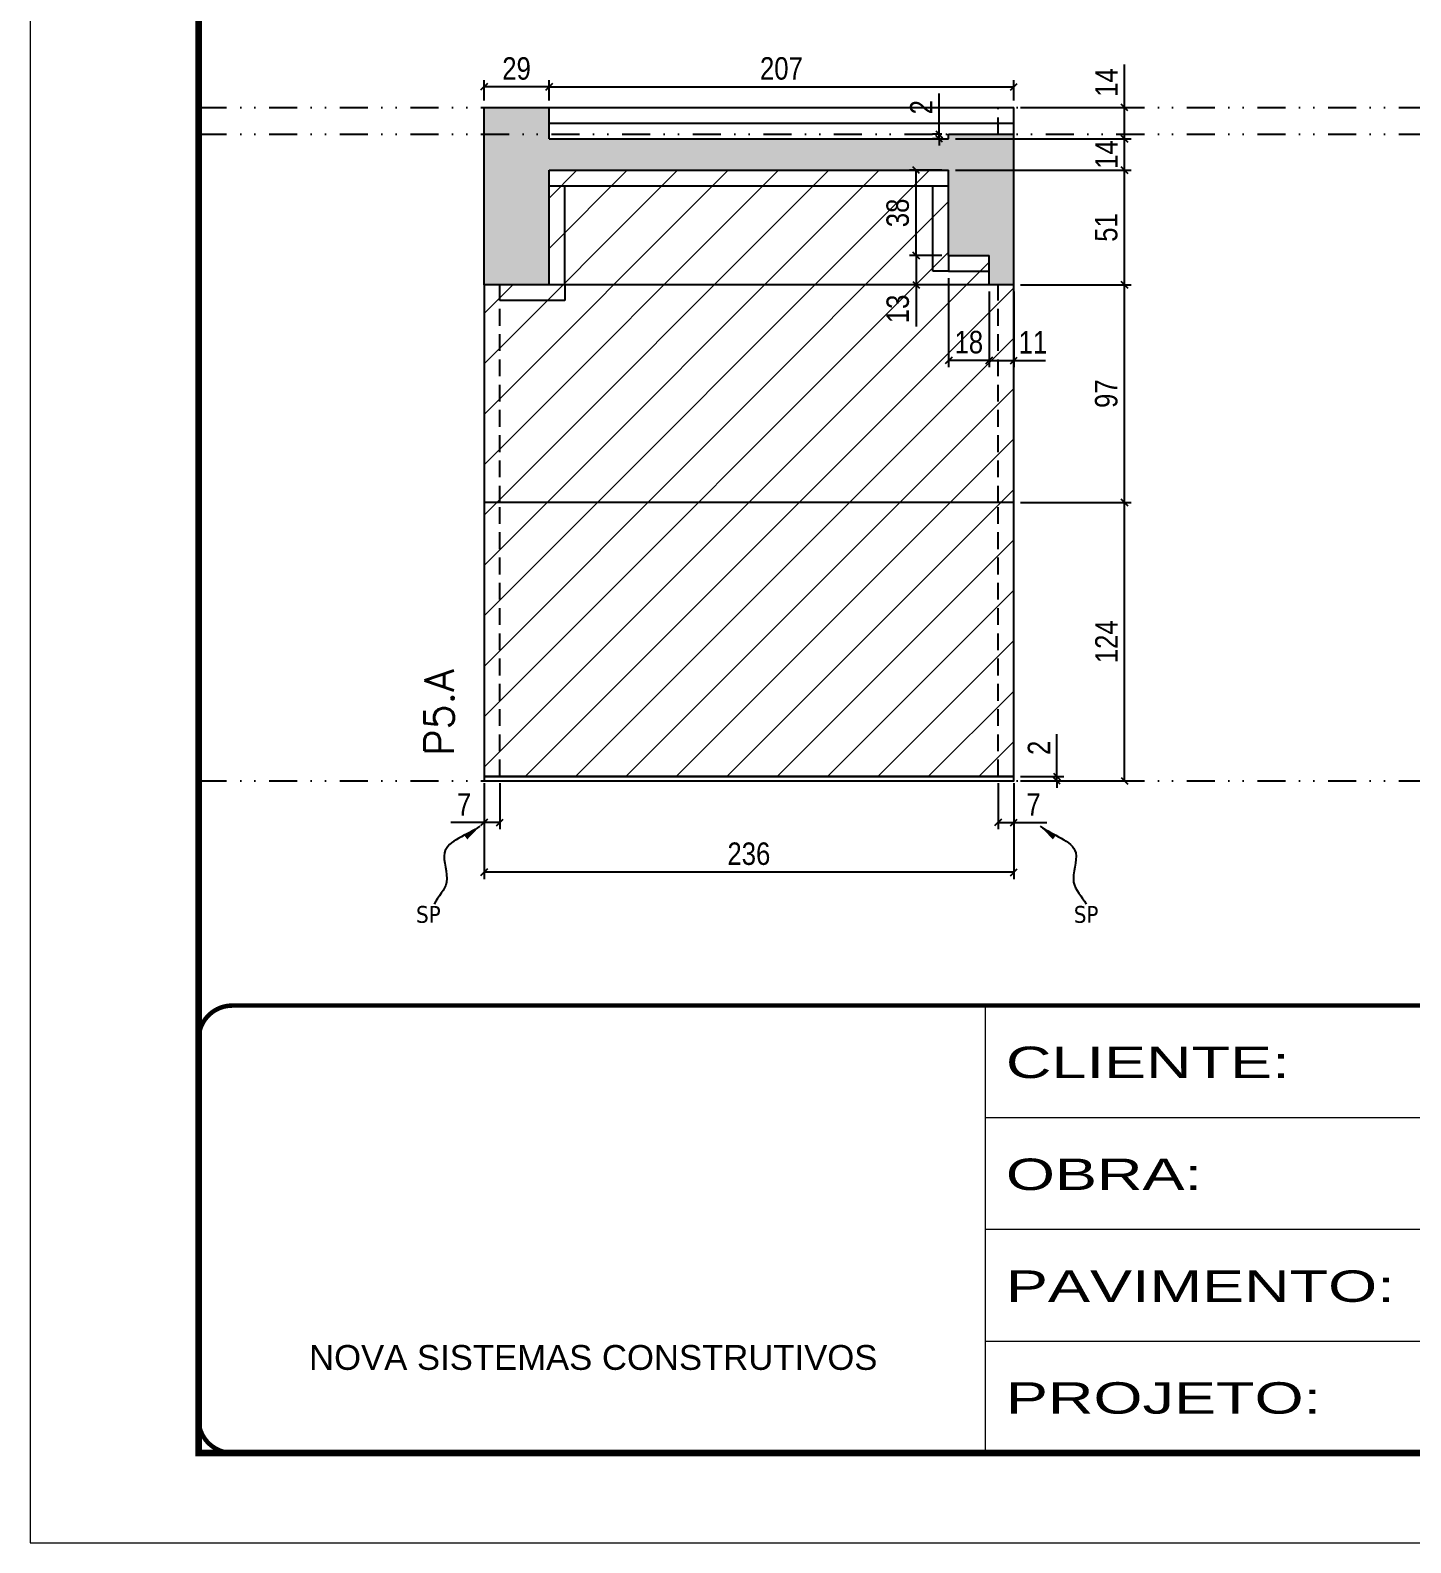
# Model space of a CAD drawing. Extents: x 14400 to 24104, y -21631 to 6985.
# Drawn here: x 19182 to 19797, y 3638 to 4311 of the extents above; entities that cross this region are included whole.
import ezdxf

# ---------------------------------------------------------------- set-up
doc = ezdxf.new("R2010")
doc.units = 0
for name, pattern in [('CONTINUO', [0]), ('DASHED', [0.75, 0.5, -0.25]), ('DIVIDE2', [0.625, 0.25, -0.125, 0, -0.125, 0, -0.125]), ('HIDDEN', [0.375, 0.25, -0.125])]:
    doc.linetypes.add(name, pattern=pattern)
for name, color, linetype in [('COTA', 241, 'Continuous'), ('Nível', 160, 'Continuous'), ('Painéis', 200, 'Continuous'), ('SARR_2.2x7', 40, 'Continuous'), ('texto', 7, 'Continuous')]:
    doc.layers.add(name, color=color, linetype=linetype)
for name, color, linetype, lineweight in [('Folhas', 255, 'Continuous', 9), ('Hachura', 251, 'Continuous', 9), ('SARRAFO DE PRESSAO', 251, 'DASHED', 9), ('Texto Seção', 7, 'Continuous', 15)]:
    doc.layers.add(name, color=color, linetype=linetype, lineweight=lineweight)
doc.styles.add('ARIAL', font='arial.ttf')
doc.styles.add('COTA TECNICA', font='techl___.ttf', dxfattribs={"height": 10})
doc.styles.add('COTA TECNICA-50', font='techl___.ttf', dxfattribs={"height": 10})
doc.styles.add('REGUA-120', font='ROMANS.shx', dxfattribs={"height": 15})
doc.styles.get("Standard").update_dxf_attribs({"font": 'arial.ttf'})
doc.styles.add('Tecnologia', font='')
doc.styles.get('Tecnologia').set_extended_font_data('Forgotten Futurist')
doc.dimstyles.new('COTA PAINEL-50', dxfattribs={"dimtxt": 10, "dimasz": 3, "dimexe": 3, "dimexo": 3, "dimgap": 3, "dimtad": 1, "dimdec": 1, "dimzin": 12, "dimdsep": 46, "dimtxsty": 'COTA TECNICA-50', "dimblk1": 'OBLIQUE', "dimblk2": 'OBLIQUE', "dimsah": 1, "dimcen": 0.9, "dimclrd": 4, "dimclre": 4, "dimclrt": 240, "dimadec": 1, "dimazin": 3, "dimtfac": 1, "dimtdec": 1, "dimtmove": 0, "dimatfit": 3, "dimfxl": 1, "dimtolj": 1, "dimtzin": 12, "dimarcsym": 0})
doc.dimstyles.new('PAINEL', dxfattribs={"dimtxt": 10, "dimasz": 3, "dimexe": 3, "dimexo": 3, "dimgap": 3, "dimtad": 1, "dimdec": 1, "dimzin": 12, "dimdsep": 46, "dimtxsty": 'COTA TECNICA', "dimblk1": 'OBLIQUE', "dimblk2": 'OBLIQUE', "dimsah": 1, "dimcen": 0.9, "dimclrd": 4, "dimclre": 4, "dimclrt": 240, "dimadec": 1, "dimazin": 3, "dimtfac": 1, "dimtdec": 1, "dimtmove": 0, "dimatfit": 3, "dimfxl": 1, "dimtolj": 1, "dimtzin": 12, "dimarcsym": 0})
doc.dimstyles.get("Standard").update_dxf_attribs({"dimtxt": 0.18, "dimasz": 0.18, "dimexe": 0.18, "dimexo": 0.0625, "dimgap": 0.09, "dimtad": 0, "dimtih": 1, "dimtoh": 1, "dimdec": 4, "dimzin": 0, "dimdsep": 46, "dimtxsty": 'Standard', "dimcen": 0.09, "dimadec": 0, "dimazin": 0, "dimtfac": 1, "dimtdec": 4, "dimtofl": 0, "dimtmove": 0, "dimatfit": 3, "dimfxl": 1, "dimtolj": 1, "dimtzin": 0, "dimarcsym": 0})

# ---------------------------------------------------------------- blocks, each defined once
blk = doc.blocks.new('9999999999')
at = {"color": 30, "linetype": 'CONTINUO'}
for p, q in [((98564.56, 34230.21), (98564.56, 34429.45)), ((98564.56, 34379.64), (99583.98, 34379.64)), ((98564.56, 34329.83), (99487.98, 34329.83)), ((98564.56, 34280.02), (99487.98, 34280.02))]:
    blk.add_line(p, q, dxfattribs=at)
at = {"color": 30, "linetype": 'CONTINUO', "const_width": 2}
blk.add_lwpolyline([(99583.98, 34230.21), (99583.98, 34414.45, 0.414214), (99568.98, 34429.45), (98228.98, 34429.45, 0.414214), (98213.98, 34414.45), (98213.98, 34245.21, 0.414214), (98228.98, 34230.21), (99583.98, 34230.21)], format="xyb", dxfattribs=at)
at = {"layer": 'Folhas'}
blk.add_lwpolyline([(98138.98, 34190.21), (99623.98, 34190.21), (99623.98, 35240.21), (98138.98, 35240.21)], close=True, dxfattribs=at)
at = {"layer": 'Folhas', "color": 30, "const_width": 3}
blk.add_lwpolyline([(98213.98, 34230.21), (99583.98, 34230.21), (99583.98, 35200.21), (98213.98, 35200.21)], close=True, dxfattribs=at)
at = {"color": 7, "linetype": 'Continuous', "ltscale": 5, "style": 'ARIAL'}
blk.add_text('NOVA SISTEMAS CONSTRUTIVOS', height=11.0592, dxfattribs=at).set_placement((98263.19, 34267.21))
at = {"layer": 'Folhas', "color": 7, "style": 'Tecnologia', "width": 1.5}
for s, p in [('CLIENTE:', (98573.65, 34397.17)), ('OBRA:', (98573.65, 34347.31)), ('PAVIMENTO:', (98573.65, 34297.5)), ('PROJETO:', (98573.65, 34247.69))]:
    blk.add_text(s, height=14, dxfattribs=at).set_placement(p)
blk = doc.blocks.new('_Oblique')
at = {"color": 0, "linetype": 'ByBlock', "lineweight": -2}
blk.add_line((-0.5, -0.5), (0.5, 0.5), dxfattribs=at)
blk = doc.blocks.new('*D769')
at = {"layer": 'COTA', "color": 4, "lineweight": -2, "transparency": 16777216}
for p, q in [((19384.12, 3975.86), (19384.12, 3933.18)), ((19620.12, 3975.86), (19620.12, 3933.18)), ((19620.12, 3936.18), (19384.12, 3936.18))]:
    blk.add_line(p, q, dxfattribs=at)
at = {"layer": 'Defpoints', "color": 0, "transparency": 16777216}
for p in [(19384.12, 3978.86), (19620.12, 3978.86), (19384.12, 3936.18)]:
    blk.add_point(p, dxfattribs=at)
at = {"layer": 'COTA', "color": 4, "lineweight": -2, "transparency": 16777216, "xscale": 3, "yscale": 3, "zscale": 3, "rotation": 180}
blk.add_blockref('_Oblique', (19384.12, 3936.18), dxfattribs=at)
at = {"layer": 'COTA', "color": 4, "lineweight": -2, "transparency": 16777216, "xscale": 3, "yscale": 3, "zscale": 3}
blk.add_blockref('_Oblique', (19620.12, 3936.18), dxfattribs=at)
at = {"layer": 'COTA', "color": 240, "transparency": 16777216, "insert": (19502.12, 3944.4), "char_height": 10, "attachment_point": 5, "style": 'COTA TECNICA'}
blk.add_mtext('\\A1;236', dxfattribs=at)
blk = doc.blocks.new('*D770')
at = {"layer": 'COTA', "color": 4, "lineweight": -2, "transparency": 16777216}
for p, q in [((19613.12, 3975.86), (19613.12, 3955.35)), ((19620.12, 3973.86), (19620.12, 3955.35)), ((19613.12, 3958.35), (19620.12, 3958.35)), ((19620.12, 3958.35), (19634.85, 3958.35))]:
    blk.add_line(p, q, dxfattribs=at)
at = {"layer": 'Defpoints', "color": 0, "transparency": 16777216}
for p in [(19613.12, 3978.86), (19620.12, 3976.86), (19620.12, 3958.35)]:
    blk.add_point(p, dxfattribs=at)
at = {"layer": 'COTA', "color": 4, "lineweight": -2, "transparency": 16777216, "xscale": 3, "yscale": 3, "zscale": 3, "rotation": 180}
blk.add_blockref('_Oblique', (19613.12, 3958.35), dxfattribs=at)
at = {"layer": 'COTA', "color": 4, "lineweight": -2, "transparency": 16777216, "xscale": 3, "yscale": 3, "zscale": 3}
blk.add_blockref('_Oblique', (19620.12, 3958.35), dxfattribs=at)
at = {"layer": 'COTA', "color": 240, "transparency": 16777216, "insert": (19628.98, 3966.42), "char_height": 10, "attachment_point": 5, "style": 'COTA TECNICA-50'}
blk.add_mtext('\\A1;7', dxfattribs=at)
blk = doc.blocks.new('*D771')
at = {"layer": 'COTA', "color": 4, "lineweight": -2, "transparency": 16777216}
for p, q in [((19391.12, 3975.86), (19391.12, 3955.35)), ((19384.12, 3973.86), (19384.12, 3955.35)), ((19384.12, 3958.35), (19369.39, 3958.35)), ((19391.12, 3958.35), (19384.12, 3958.35))]:
    blk.add_line(p, q, dxfattribs=at)
at = {"layer": 'Defpoints', "color": 0, "transparency": 16777216}
for p in [(19384.12, 3976.86), (19391.12, 3978.86), (19384.12, 3958.35)]:
    blk.add_point(p, dxfattribs=at)
at = {"layer": 'COTA', "color": 4, "lineweight": -2, "transparency": 16777216, "xscale": 3, "yscale": 3, "zscale": 3, "rotation": 180}
blk.add_blockref('_Oblique', (19384.12, 3958.35), dxfattribs=at)
at = {"layer": 'COTA', "color": 4, "lineweight": -2, "transparency": 16777216, "xscale": 3, "yscale": 3, "zscale": 3}
blk.add_blockref('_Oblique', (19391.12, 3958.35), dxfattribs=at)
at = {"layer": 'COTA', "color": 240, "transparency": 16777216, "insert": (19375.25, 3966.42), "char_height": 10, "attachment_point": 5, "style": 'COTA TECNICA-50'}
blk.add_mtext('\\A1;7', dxfattribs=at)
blk = doc.blocks.new('*D773')
at = {"layer": 'COTA', "color": 4, "linetype": 'ByBlock', "lineweight": -2, "transparency": 16777216}
for p, q in [((19623.12, 4100.86), (19672.48, 4100.86)), ((19669.48, 3976.86), (19669.48, 4100.86)), ((19623.12, 3976.86), (19672.48, 3976.86))]:
    blk.add_line(p, q, dxfattribs=at)
at = {"layer": 'Defpoints', "color": 0, "linetype": 'ByBlock', "transparency": 16777216}
for p in [(19620.12, 4100.86), (19669.48, 4100.86), (19620.12, 3976.86)]:
    blk.add_point(p, dxfattribs=at)
at = {"layer": 'COTA', "color": 4, "linetype": 'ByBlock', "lineweight": -2, "transparency": 16777216, "xscale": 3, "yscale": 3, "zscale": 3}
for p, rotation in [((19669.48, 4100.86), 90), ((19669.48, 3976.86), 270)]:
    blk.add_blockref('_Oblique', p, dxfattribs=dict(at, rotation=rotation))
at = {"layer": 'COTA', "color": 240, "linetype": 'ByBlock', "transparency": 16777216, "insert": (19661.41, 4038.86), "char_height": 10, "attachment_point": 5, "rotation": 90, "style": 'COTA TECNICA'}
blk.add_mtext('\\A1;124', dxfattribs=at)
blk = doc.blocks.new('*D772')
at = {"layer": 'COTA', "color": 4, "lineweight": -2, "transparency": 16777216}
for p, q in [((19639.37, 3978.86), (19639.37, 3997.66)), ((19623.12, 3978.86), (19642.37, 3978.86)), ((19623.12, 3976.86), (19642.37, 3976.86)), ((19639.37, 3976.86), (19639.37, 3978.86)), ((19639.37, 3976.86), (19639.37, 3973.86))]:
    blk.add_line(p, q, dxfattribs=at)
at = {"layer": 'Defpoints', "color": 0, "transparency": 16777216}
for p in [(19620.12, 3978.86), (19620.12, 3976.86), (19639.37, 3976.86)]:
    blk.add_point(p, dxfattribs=at)
at = {"layer": 'COTA', "color": 4, "lineweight": -2, "transparency": 16777216, "xscale": 3, "yscale": 3, "zscale": 3}
for p, rotation in [((19639.37, 3978.86), 270), ((19639.37, 3976.86), 90)]:
    blk.add_blockref('_Oblique', p, dxfattribs=dict(at, rotation=rotation))
at = {"layer": 'COTA', "color": 240, "transparency": 16777216, "insert": (19631.37, 3991.61), "char_height": 10, "attachment_point": 5, "rotation": 90, "style": 'COTA TECNICA-50'}
blk.add_mtext('\\A1;2', dxfattribs=at)
blk = doc.blocks.new('*D774')
at = {"layer": 'COTA', "color": 4, "linetype": 'ByBlock', "lineweight": -2, "transparency": 16777216}
for p, q in [((19623.12, 4100.86), (19672.48, 4100.86)), ((19669.48, 3976.86), (19669.48, 4100.86)), ((19623.12, 3976.86), (19672.48, 3976.86))]:
    blk.add_line(p, q, dxfattribs=at)
at = {"layer": 'Defpoints', "color": 0, "linetype": 'ByBlock', "transparency": 16777216}
for p in [(19620.12, 4100.86), (19669.48, 4100.86), (19620.12, 3976.86)]:
    blk.add_point(p, dxfattribs=at)
at = {"layer": 'COTA', "color": 4, "linetype": 'ByBlock', "lineweight": -2, "transparency": 16777216, "xscale": 3, "yscale": 3, "zscale": 3}
for p, rotation in [((19669.48, 4100.86), 90), ((19669.48, 3976.86), 270)]:
    blk.add_blockref('_Oblique', p, dxfattribs=dict(at, rotation=rotation))
at = {"layer": 'COTA', "color": 240, "linetype": 'ByBlock', "transparency": 16777216, "insert": (19661.41, 4038.86), "char_height": 10, "attachment_point": 5, "rotation": 90, "style": 'COTA TECNICA'}
blk.add_mtext('\\A1;124', dxfattribs=at)
blk = doc.blocks.new('*D777')
at = {"layer": 'COTA', "color": 4, "lineweight": -2, "transparency": 16777216}
for p, q in [((19623.12, 4197.86), (19672.48, 4197.86)), ((19669.48, 4100.86), (19669.48, 4197.86)), ((19623.12, 4100.86), (19672.48, 4100.86))]:
    blk.add_line(p, q, dxfattribs=at)
at = {"layer": 'Defpoints', "color": 0, "transparency": 16777216}
for p in [(19620.12, 4197.86), (19669.48, 4197.86), (19620.12, 4100.86)]:
    blk.add_point(p, dxfattribs=at)
at = {"layer": 'COTA', "color": 4, "lineweight": -2, "transparency": 16777216, "xscale": 3, "yscale": 3, "zscale": 3}
for p, rotation in [((19669.48, 4197.86), 90), ((19669.48, 4100.86), 270)]:
    blk.add_blockref('_Oblique', p, dxfattribs=dict(at, rotation=rotation))
at = {"layer": 'COTA', "color": 240, "transparency": 16777216, "insert": (19661.38, 4149.36), "char_height": 10, "attachment_point": 5, "rotation": 90, "style": 'COTA TECNICA'}
blk.add_mtext('\\A1;97', dxfattribs=at)
blk = doc.blocks.new('*D775')
at = {"layer": 'COTA', "color": 4, "lineweight": -2, "transparency": 16777216}
for p, q in [((19594.12, 4262.86), (19672.48, 4262.86)), ((19669.48, 4248.86), (19669.48, 4262.86)), ((19594.12, 4248.86), (19672.48, 4248.86))]:
    blk.add_line(p, q, dxfattribs=at)
at = {"layer": 'Defpoints', "color": 0, "transparency": 16777216}
for p in [(19591.12, 4262.86), (19669.48, 4262.86), (19591.12, 4248.86)]:
    blk.add_point(p, dxfattribs=at)
at = {"layer": 'COTA', "color": 4, "lineweight": -2, "transparency": 16777216, "xscale": 3, "yscale": 3, "zscale": 3}
for p, rotation in [((19669.48, 4262.86), 90), ((19669.48, 4248.86), 270)]:
    blk.add_blockref('_Oblique', p, dxfattribs=dict(at, rotation=rotation))
at = {"layer": 'COTA', "color": 240, "transparency": 16777216, "insert": (19661.41, 4255.86), "char_height": 10, "attachment_point": 5, "rotation": 90, "style": 'COTA TECNICA'}
blk.add_mtext('\\A1;14', dxfattribs=at)
blk = doc.blocks.new('*D776')
at = {"layer": 'COTA', "color": 4, "lineweight": -2, "transparency": 16777216}
for p, q in [((19669.48, 4276.86), (19669.48, 4295.98)), ((19623.12, 4276.86), (19672.48, 4276.86)), ((19669.48, 4262.86), (19669.48, 4276.86)), ((19594.12, 4262.86), (19672.48, 4262.86))]:
    blk.add_line(p, q, dxfattribs=at)
at = {"layer": 'Defpoints', "color": 0, "transparency": 16777216}
for p in [(19620.12, 4276.86), (19669.48, 4276.86), (19591.12, 4262.86)]:
    blk.add_point(p, dxfattribs=at)
at = {"layer": 'COTA', "color": 4, "lineweight": -2, "transparency": 16777216, "xscale": 3, "yscale": 3, "zscale": 3}
for p, rotation in [((19669.48, 4276.86), 90), ((19669.48, 4262.86), 270)]:
    blk.add_blockref('_Oblique', p, dxfattribs=dict(at, rotation=rotation))
at = {"layer": 'COTA', "color": 240, "transparency": 16777216, "insert": (19661.41, 4287.92), "char_height": 10, "attachment_point": 5, "rotation": 90, "style": 'COTA TECNICA'}
blk.add_mtext('\\A1;14', dxfattribs=at)
blk = doc.blocks.new('*D778')
at = {"layer": 'COTA', "color": 4, "lineweight": -2, "transparency": 16777216}
for p, q in [((19384.12, 4279.86), (19384.12, 4289.04)), ((19413.12, 4286.04), (19384.12, 4286.04)), ((19413.12, 4279.86), (19413.12, 4289.04))]:
    blk.add_line(p, q, dxfattribs=at)
at = {"layer": 'Defpoints', "color": 0, "transparency": 16777216}
for p in [(19384.12, 4286.04), (19384.12, 4276.86), (19413.12, 4276.86)]:
    blk.add_point(p, dxfattribs=at)
at = {"layer": 'COTA', "color": 4, "lineweight": -2, "transparency": 16777216, "xscale": 3, "yscale": 3, "zscale": 3, "rotation": 180}
blk.add_blockref('_Oblique', (19384.12, 4286.04), dxfattribs=at)
at = {"layer": 'COTA', "color": 4, "lineweight": -2, "transparency": 16777216, "xscale": 3, "yscale": 3, "zscale": 3}
blk.add_blockref('_Oblique', (19413.12, 4286.04), dxfattribs=at)
at = {"layer": 'COTA', "color": 240, "transparency": 16777216, "insert": (19398.62, 4294.13), "char_height": 10, "attachment_point": 5, "style": 'COTA TECNICA'}
blk.add_mtext('\\A1;29', dxfattribs=at)
blk = doc.blocks.new('*D779')
at = {"layer": 'COTA', "color": 4, "lineweight": -2, "transparency": 16777216}
for p, q in [((19413.12, 4279.86), (19413.12, 4289.04)), ((19413.12, 4286.04), (19620.12, 4286.04)), ((19620.12, 4279.86), (19620.12, 4289.04))]:
    blk.add_line(p, q, dxfattribs=at)
at = {"layer": 'Defpoints', "color": 0, "transparency": 16777216}
for p in [(19620.12, 4286.04), (19413.12, 4276.86), (19620.12, 4276.86)]:
    blk.add_point(p, dxfattribs=at)
at = {"layer": 'COTA', "color": 4, "lineweight": -2, "transparency": 16777216, "xscale": 3, "yscale": 3, "zscale": 3, "rotation": 180}
blk.add_blockref('_Oblique', (19413.12, 4286.04), dxfattribs=at)
at = {"layer": 'COTA', "color": 4, "lineweight": -2, "transparency": 16777216, "xscale": 3, "yscale": 3, "zscale": 3}
blk.add_blockref('_Oblique', (19620.12, 4286.04), dxfattribs=at)
at = {"layer": 'COTA', "color": 240, "transparency": 16777216, "insert": (19516.62, 4294.15), "char_height": 10, "attachment_point": 5, "style": 'COTA TECNICA'}
blk.add_mtext('\\A1;207', dxfattribs=at)
blk = doc.blocks.new('*D1955')
at = {"layer": 'COTA', "color": 4, "lineweight": -2, "transparency": 16777216}
for p, q in [((19594.12, 4248.86), (19672.48, 4248.86)), ((19669.48, 4197.86), (19669.48, 4248.86)), ((19623.12, 4197.86), (19672.48, 4197.86))]:
    blk.add_line(p, q, dxfattribs=at)
at = {"layer": 'Defpoints', "color": 0, "transparency": 16777216}
for p in [(19591.12, 4248.86), (19669.48, 4248.86), (19620.12, 4197.86)]:
    blk.add_point(p, dxfattribs=at)
at = {"layer": 'COTA', "color": 4, "lineweight": -2, "transparency": 16777216, "xscale": 3, "yscale": 3, "zscale": 3}
for p, rotation in [((19669.48, 4248.86), 90), ((19669.48, 4197.86), 270)]:
    blk.add_blockref('_Oblique', p, dxfattribs=dict(at, rotation=rotation))
at = {"layer": 'COTA', "color": 240, "transparency": 16777216, "insert": (19661.37, 4223.36), "char_height": 10, "attachment_point": 5, "rotation": 90, "style": 'COTA TECNICA'}
blk.add_mtext('\\A1;51', dxfattribs=at)
blk = doc.blocks.new('*D1956')
at = {"layer": 'COTA', "color": 4, "lineweight": -2, "transparency": 16777216}
for p, q in [((19586.92, 4264.86), (19586.92, 4282.97)), ((19588.12, 4264.86), (19583.92, 4264.86)), ((19586.92, 4262.86), (19586.92, 4264.86)), ((19588.12, 4262.86), (19583.92, 4262.86)), ((19586.92, 4262.86), (19586.92, 4259.86))]:
    blk.add_line(p, q, dxfattribs=at)
at = {"layer": 'Defpoints', "color": 0, "transparency": 16777216}
for p in [(19586.92, 4264.86), (19591.12, 4264.86), (19591.12, 4262.86)]:
    blk.add_point(p, dxfattribs=at)
at = {"layer": 'COTA', "color": 4, "lineweight": -2, "transparency": 16777216, "xscale": 3, "yscale": 3, "zscale": 3}
for p, rotation in [((19586.92, 4264.86), 270), ((19586.92, 4262.86), 90)]:
    blk.add_blockref('_Oblique', p, dxfattribs=dict(at, rotation=rotation))
at = {"layer": 'COTA', "color": 240, "transparency": 16777216, "insert": (19578.92, 4276.92), "char_height": 10, "attachment_point": 5, "rotation": 90, "style": 'COTA TECNICA'}
blk.add_mtext('\\A1;2', dxfattribs=at)
blk = doc.blocks.new('*D1957')
at = {"layer": 'COTA', "color": 4, "lineweight": -2, "transparency": 16777216}
for p, q in [((19609.12, 4194.86), (19609.12, 4161.16)), ((19620.12, 4194.86), (19620.12, 4161.16)), ((19609.12, 4164.16), (19620.12, 4164.16)), ((19620.12, 4164.16), (19634.2, 4164.16))]:
    blk.add_line(p, q, dxfattribs=at)
at = {"layer": 'Defpoints', "color": 0, "transparency": 16777216}
for p in [(19609.12, 4197.86), (19620.12, 4197.86), (19620.12, 4164.16)]:
    blk.add_point(p, dxfattribs=at)
at = {"layer": 'COTA', "color": 4, "lineweight": -2, "transparency": 16777216, "xscale": 3, "yscale": 3, "zscale": 3, "rotation": 180}
blk.add_blockref('_Oblique', (19609.12, 4164.16), dxfattribs=at)
at = {"layer": 'COTA', "color": 4, "lineweight": -2, "transparency": 16777216, "xscale": 3, "yscale": 3, "zscale": 3}
blk.add_blockref('_Oblique', (19620.12, 4164.16), dxfattribs=at)
at = {"layer": 'COTA', "color": 240, "transparency": 16777216, "insert": (19628.66, 4172.22), "char_height": 10, "attachment_point": 5, "style": 'COTA TECNICA'}
blk.add_mtext('\\A1;11', dxfattribs=at)
blk = doc.blocks.new('*D2202')
at = {"layer": 'COTA', "color": 4, "lineweight": -2, "transparency": 16777216}
for p, q in [((19588.12, 4248.86), (19573.71, 4248.86)), ((19576.71, 4210.86), (19576.71, 4248.86)), ((19588.12, 4210.86), (19573.71, 4210.86))]:
    blk.add_line(p, q, dxfattribs=at)
at = {"layer": 'Defpoints', "color": 0, "transparency": 16777216}
for p in [(19576.71, 4248.86), (19591.12, 4248.86), (19591.12, 4210.86)]:
    blk.add_point(p, dxfattribs=at)
at = {"layer": 'COTA', "color": 4, "lineweight": -2, "transparency": 16777216, "xscale": 3, "yscale": 3, "zscale": 3}
for p, rotation in [((19576.71, 4248.86), 90), ((19576.71, 4210.86), 270)]:
    blk.add_blockref('_Oblique', p, dxfattribs=dict(at, rotation=rotation))
at = {"layer": 'COTA', "color": 240, "transparency": 16777216, "insert": (19568.47, 4229.86), "char_height": 10, "attachment_point": 5, "rotation": 90, "style": 'COTA TECNICA'}
blk.add_mtext('\\A1;38', dxfattribs=at)
blk = doc.blocks.new('*D2203')
at = {"layer": 'COTA', "color": 4, "lineweight": -2, "transparency": 16777216}
for p, q in [((19586.92, 4210.86), (19573.71, 4210.86)), ((19576.71, 4210.86), (19576.71, 4197.86)), ((19586.92, 4197.86), (19573.71, 4197.86)), ((19576.71, 4197.86), (19576.71, 4179.34))]:
    blk.add_line(p, q, dxfattribs=at)
at = {"layer": 'Defpoints', "color": 0, "transparency": 16777216}
for p in [(19589.92, 4210.86), (19576.71, 4197.86), (19589.92, 4197.86)]:
    blk.add_point(p, dxfattribs=at)
at = {"layer": 'COTA', "color": 4, "lineweight": -2, "transparency": 16777216, "xscale": 3, "yscale": 3, "zscale": 3}
for p, rotation in [((19576.71, 4210.86), 90), ((19576.71, 4197.86), 270)]:
    blk.add_blockref('_Oblique', p, dxfattribs=dict(at, rotation=rotation))
at = {"layer": 'COTA', "color": 240, "transparency": 16777216, "insert": (19568.49, 4187.1), "char_height": 10, "attachment_point": 5, "rotation": 90, "style": 'COTA TECNICA'}
blk.add_mtext('\\A1;13', dxfattribs=at)
blk = doc.blocks.new('*D2204')
at = {"layer": 'COTA', "color": 4, "lineweight": -2, "transparency": 16777216}
for p, q in [((19591.12, 4200.86), (19591.12, 4161.16)), ((19609.12, 4194.86), (19609.12, 4161.16)), ((19609.12, 4164.16), (19591.12, 4164.16))]:
    blk.add_line(p, q, dxfattribs=at)
at = {"layer": 'Defpoints', "color": 0, "transparency": 16777216}
for p in [(19591.12, 4203.86), (19609.12, 4197.86), (19591.12, 4164.16)]:
    blk.add_point(p, dxfattribs=at)
at = {"layer": 'COTA', "color": 4, "lineweight": -2, "transparency": 16777216, "xscale": 3, "yscale": 3, "zscale": 3, "rotation": 180}
blk.add_blockref('_Oblique', (19591.12, 4164.16), dxfattribs=at)
at = {"layer": 'COTA', "color": 4, "lineweight": -2, "transparency": 16777216, "xscale": 3, "yscale": 3, "zscale": 3}
blk.add_blockref('_Oblique', (19609.12, 4164.16), dxfattribs=at)
at = {"layer": 'COTA', "color": 240, "transparency": 16777216, "insert": (19600.12, 4172.25), "char_height": 10, "attachment_point": 5, "style": 'COTA TECNICA'}
blk.add_mtext('\\A1;18', dxfattribs=at)

msp = doc.modelspace()

# ---------------------------------------------------------------- hatches: boundary and pattern name
at = {"layer": 'COTA'}
h = msp.add_hatch(dxfattribs=at)
h.set_pattern_fill('AR-CONC', color=256, scale=0.03)
h.paths.add_polyline_path([(19413.12, 4248.86), (19591.12, 4248.86), (19591.12, 4210.86), (19609.12, 4210.86), (19609.12, 4197.86), (19620.12, 4197.86), (19620.12, 4264.86), (19591.12, 4264.86), (19591.12, 4262.86), (19413.12, 4262.86), (19413.12, 4264.86), (19384.12, 4264.86), (19384.12, 4197.86), (19413.12, 4197.86)])
h.paths.add_polyline_path([(19384.12, 4276.86), (19384.12, 4264.86), (19413.12, 4264.86), (19413.12, 4276.86)])
at = {"layer": 'Hachura', "linetype": 'ByBlock'}
h = msp.add_hatch(dxfattribs=at)
h.set_pattern_fill('ANSI31', color=256, scale=5)
h.paths.add_polyline_path([(19591.12, 4248.86), (19413.12, 4248.86), (19413.12, 4197.86), (19609.12, 4197.86), (19609.12, 4210.86), (19591.12, 4210.86)])
h.paths.add_polyline_path([(19620.12, 4197.86), (19384.12, 4197.86), (19384.12, 4100.86), (19620.12, 4100.86)])
h.paths.add_polyline_path([(19620.12, 4100.86), (19384.12, 4100.86), (19384.12, 3978.86), (19620.12, 3978.86)])
h.paths.add_polyline_path([(20080.89, 4100.86), (19844.89, 4100.86), (19844.89, 3978.86), (20080.89, 3978.86)])
h.paths.add_polyline_path([(20080.89, 4197.86), (19844.89, 4197.86), (19844.89, 4100.86), (20080.89, 4100.86)])
h.paths.add_polyline_path([(20051.89, 4248.86), (19920.89, 4248.86), (19920.89, 4197.86), (20051.89, 4197.86)])
h.paths.add_polyline_path([(20051.89, 4276.86), (19844.89, 4276.86), (19844.89, 4264.86), (19920.89, 4264.86), (19920.89, 4262.86), (20051.89, 4262.86)])

# ---------------------------------------------------------------- linework, layer by layer
at = {"layer": 'COTA'}
for p, q in [((19384.12, 4197.86), (19384.12, 4276.86)), ((19384.12, 4276.86), (19413.12, 4276.86)), ((19620.12, 4197.86), (19620.12, 4264.86)), ((19591.12, 4210.86), (19591.12, 4203.86)), ((19591.12, 4203.86), (19584.12, 4203.86)), ((19420.12, 4197.86), (19420.12, 4190.86))]:
    msp.add_line(p, q, dxfattribs=at)
at = {"layer": 'Nível', "color": 4, "linetype": 'DIVIDE2', "ltscale": 50}
for p, q in [((19256.97, 4276.86), (20626.97, 4276.86)), ((19256.97, 4264.86), (20626.97, 4264.86)), ((19256.97, 3976.86), (20626.97, 3976.86)), ((19256.97, 3976.86), (20626.97, 3976.86))]:
    msp.add_line(p, q, dxfattribs=at)
at = {"layer": 'Painéis'}
for p, q in [((19413.12, 4276.86), (19620.12, 4276.86)), ((19413.12, 4262.86), (19413.12, 4276.86)), ((19620.12, 4264.86), (19620.12, 4276.86)), ((19591.12, 4262.86), (19591.12, 4264.86)), ((19591.12, 4264.86), (19620.12, 4264.86)), ((19413.12, 4262.86), (19591.12, 4262.86)), ((19413.12, 4248.86), (19591.12, 4248.86)), ((19413.12, 4197.86), (19413.12, 4248.86)), ((19591.12, 4210.86), (19591.12, 4248.86)), ((19591.12, 4210.86), (19609.12, 4210.86)), ((19609.12, 4197.86), (19609.12, 4210.86)), ((19384.12, 4197.86), (19384.12, 3978.86)), ((19620.12, 4197.86), (19384.12, 4197.86)), ((19620.12, 3978.86), (19620.12, 4197.86)), ((19620.12, 4100.86), (19384.12, 4100.86)), ((19384.12, 3978.86), (19620.12, 3978.86))]:
    msp.add_line(p, q, dxfattribs=at)
msp.add_lwpolyline([(19620.12, 3978.86), (19384.12, 3978.86), (19384.12, 3976.86), (19620.12, 3976.86)], close=True, dxfattribs=at)
at = {"layer": 'SARR_2.2x7', "linetype": 'HIDDEN', "ltscale": 30}
for p, q in [((19613.12, 4264.86), (19613.12, 4276.86)), ((19391.12, 4100.86), (19391.12, 4197.86)), ((19613.12, 4100.86), (19613.12, 4197.86)), ((19391.12, 3978.86), (19391.12, 4100.86)), ((19613.12, 3978.86), (19613.12, 4100.86))]:
    msp.add_line(p, q, dxfattribs=at)
at = {"layer": 'SARR_2.2x7'}
for p, q in [((19413.12, 4269.86), (19620.12, 4269.86)), ((19413.12, 4241.86), (19591.12, 4241.86)), ((19420.12, 4197.86), (19420.12, 4241.86)), ((19584.12, 4203.86), (19584.12, 4241.86)), ((19591.12, 4203.86), (19609.12, 4203.86)), ((19420.12, 4190.86), (19391.12, 4190.86))]:
    msp.add_line(p, q, dxfattribs=at)

# ---------------------------------------------------------------- block references
at = {"layer": 'SARRAFO DE PRESSAO', "color": 6, "linetype": 'ByBlock'}
msp.add_blockref('9999999999', (-78957.01, -30552.63), dxfattribs=at)

# ---------------------------------------------------------------- texts
at = {"layer": 'texto', "color": 0, "char_height": 7.5, "attachment_point": 5}
for insert in [(19359.34, 3917.37), (19652.36, 3917.37)]:
    msp.add_mtext('{\\fTahoma|b0|i0|c0|p34;\\C4;SP}', dxfattribs=dict(at, insert=insert))
at = {"layer": 'Texto Seção', "insert": (19370.65, 3988.11), "char_height": 13, "width": 285.3299, "attachment_point": 7, "rotation": 90, "style": 'REGUA-120'}
msp.add_mtext('\\pt26;P5.A', dxfattribs=at)

# ---------------------------------------------------------------- dimensions: what is measured, and where the dimension line sits
at = {"layer": 'COTA'}
for base, p1, p2, dimstyle, picture, middle in [((19384.12, 4286.04), (19413.12, 4276.86), (19384.12, 4276.86), 'PAINEL', '*D778', (19398.62, 4294.13)), ((19620.12, 4286.04), (19413.12, 4276.86), (19620.12, 4276.86), 'PAINEL', '*D779', (19516.62, 4294.15)), ((19591.12, 4164.16), (19609.12, 4197.86), (19591.12, 4203.86), 'PAINEL', '*D2204', (19600.12, 4172.25)), ((19620.12, 4164.16), (19609.12, 4197.86), (19620.12, 4197.86), 'PAINEL', '*D1957', (19628.66, 4172.22)), ((19620.12, 3958.35), (19613.12, 3978.86), (19620.12, 3976.86), 'COTA PAINEL-50', '*D770', (19628.98, 3966.42))]:
    dim = msp.add_linear_dim(base=base, p1=p1, p2=p2, dimstyle=dimstyle, dxfattribs=at)
    dim.commit()
    dim.dimension.update_dxf_attribs({"geometry": picture, "text_midpoint": middle})
for base, p1, p2, angle, dimstyle, picture, middle in [((19669.48, 4276.86), (19591.12, 4262.86), (19620.12, 4276.86), 90, 'PAINEL', '*D776', (19661.41, 4287.92)), ((19586.92, 4264.86), (19591.12, 4262.86), (19591.12, 4264.86), 90, 'PAINEL', '*D1956', (19578.92, 4276.92)), ((19576.71, 4248.86), (19591.12, 4210.86), (19591.12, 4248.86), 90, 'PAINEL', '*D2202', (19568.47, 4229.86)), ((19669.48, 4248.86), (19620.12, 4197.86), (19591.12, 4248.86), 90, 'PAINEL', '*D1955', (19661.37, 4223.36)), ((19576.71, 4197.86), (19589.92, 4210.86), (19589.92, 4197.86), 90, 'PAINEL', '*D2203', (19568.49, 4187.1)), ((19669.48, 4197.86), (19620.12, 4100.86), (19620.12, 4197.86), 90, 'PAINEL', '*D777', (19661.38, 4149.36)), ((19384.12, 3958.35), (19391.12, 3978.86), (19384.12, 3976.86), 180, 'COTA PAINEL-50', '*D771', (19375.25, 3966.42))]:
    dim = msp.add_linear_dim(base=base, p1=p1, p2=p2, angle=angle, dimstyle=dimstyle, dxfattribs=at)
    dim.commit()
    dim.dimension.update_dxf_attribs({"geometry": picture, "text_midpoint": middle})
for base, p1, p2, dimstyle, picture, middle in [((19669.48, 4262.86), (19591.12, 4248.86), (19591.12, 4262.86), 'PAINEL', '*D775', (19669.48, 4255.86)), ((19639.37, 3976.86), (19620.12, 3978.86), (19620.12, 3976.86), 'COTA PAINEL-50', '*D772', (19639.37, 3991.61))]:
    dim = msp.add_linear_dim(base=base, p1=p1, p2=p2, angle=90, dimstyle=dimstyle, dxfattribs=at)
    dim.commit()
    dim.dimension.update_dxf_attribs({"geometry": picture, "text_midpoint": middle, "dimtype": 160})
at = {"layer": 'COTA', "linetype": 'ByBlock'}
for picture in ['*D773', '*D774']:
    dim = msp.add_aligned_dim(p1=(19620.12, 3976.86), p2=(19620.12, 4100.86), distance=-49.37, dimstyle='PAINEL', dxfattribs=at)
    dim.commit()
    dim.dimension.update_dxf_attribs({"geometry": picture, "text_midpoint": (19661.41, 4038.86)})
at = {"layer": 'COTA'}
dim = msp.add_linear_dim(base=(19384.12, 3936.18), p1=(19620.12, 3978.86), p2=(19384.12, 3978.86), angle=180, dimstyle='PAINEL', override={"dimarcsym": 2}, dxfattribs=at)
dim.commit()
dim.dimension.update_dxf_attribs({"geometry": '*D769', "text_midpoint": (19502.12, 3944.4)})

# ---------------------------------------------------------------- leaders
at = {"layer": 'COTA', "path_type": 1}
for points in [[(19382.29, 3956.68), (19366.5, 3944.84), (19367.43, 3931.84), (19361.87, 3922.06)], [(19631.95, 3956.68), (19647.73, 3944.84), (19646.81, 3931.84), (19652.36, 3922.06)]]:
    msp.add_leader(points, dimstyle='Standard', override={"dimasz": 8}, dxfattribs=at)

doc.saveas('drawing.dxf')
